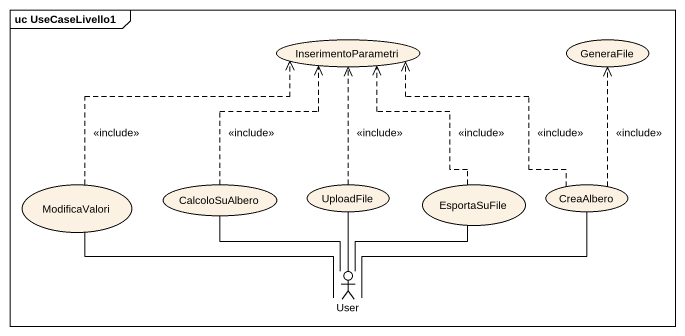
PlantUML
@startuml
mainframe uc UseCaseLivello1
usecase InserimentoParametri
usecase GeneraFile
usecase ModificaValori
usecase CalcoloSuAlbero
usecase UploadFile
usecase EsportaSuFile
usecase CreaAlbero
actor User
ModificaValori .right.> InserimentoParametri : <<include>>
CalcoloSuAlbero .up.> InserimentoParametri : <<include>>
UploadFile .up.> InserimentoParametri : <<include>>
EsportaSuFile .up.> InserimentoParametri : <<include>>
CreaAlbero .up.> InserimentoParametri : <<include>>
CreaAlbero .up.> GeneraFile : <<include>>
User -left- ModificaValori
User -up- CalcoloSuAlbero
User -up- UploadFile
User -up- EsportaSuFile
User -right- CreaAlbero
@enduml
